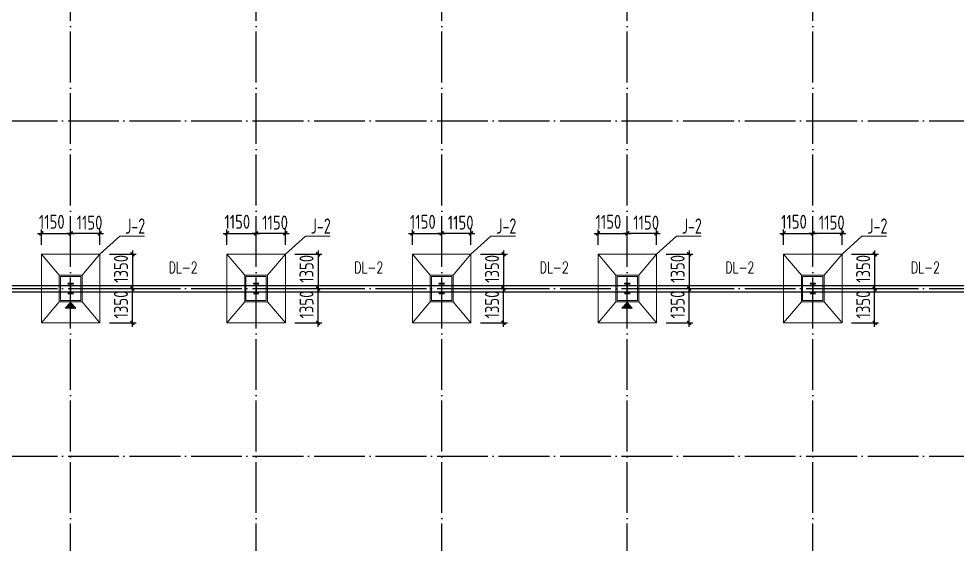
# Model space of a CAD drawing. Extents: x -89996 to 1006241, y -2176 to 440573.
# Drawn here: x 126403 to 163325, y 131234 to 151914 of the extents above; entities that cross this region are included whole.
import ezdxf

# ---------------------------------------------------------------- set-up
doc = ezdxf.new("R2010")
doc.units = 0
doc.header["$LTSCALE"] = 1000
doc.header["$MEASUREMENT"] = 0
doc.linetypes.add('DOTE', pattern=[2.42, 2, -0.2, 0.02, -0.2])
for name, color, linetype, lineweight in [('BASE_SING', 7, 'Continuous', 0), ('BASE_SING_DIM', 3, 'Continuous', 0), ('BASE_SING_NUM', 7, 'Continuous', 0)]:
    doc.layers.add(name, color=color, linetype=linetype, lineweight=lineweight)
for name, color, linetype in [('DOTE', 1, 'DOTE'), ('GZ', 50, 'Continuous'), ('WALL', 9, 'Continuous'), ('图层7', 7, 'Continuous'), ('承台', 2, 'Continuous'), ('文字', 7, 'Continuous')]:
    doc.layers.add(name, color=color, linetype=linetype)
doc.styles.add('_TCH_DIM_T3', font='SIMPLEX', dxfattribs={"width": 0.705882, "bigfont": 'GBCBIG'})
doc.styles.add('TSSD_Dimension', font='Tssdeng.shx', dxfattribs={"width": 0.8, "bigfont": 'hztxt.shx'})
doc.dimstyles.new('TSSD_150_150', dxfattribs={"dimtxt": 550, "dimasz": 150, "dimexe": 150, "dimexo": 375, "dimgap": 150, "dimtad": 1, "dimdec": 0, "dimzin": 0, "dimdsep": 46, "dimtxsty": 'TSSD_Dimension', "dimblk": 'ARCHTICK', "dimcen": 0, "dimdle": 150, "dimclrd": 256, "dimclre": 256, "dimclrt": 7, "dimadec": 0, "dimazin": 0, "dimtfac": 1, "dimtdec": 0, "dimtix": 1, "dimtmove": 2, "dimatfit": 3, "dimfxl": 0, "dimtolj": 1, "dimtzin": 0, "dimarcsym": 0})

# ---------------------------------------------------------------- blocks, each defined once
blk = doc.blocks.new('A$C3A647AB8')
at = {"layer": 'DOTE'}
for p, q in [((24540, -26.8), (24540, 41826.8)), ((31840, -26.8), (31840, 41826.8)), ((39140, -26.8), (39140, 41826.8)), ((46440, -26.8), (46440, 41826.8)), ((53740, -26.8), (53740, 41826.8)), ((240, 27500), (91240, 27500)), ((240, 20900), (91240, 20900)), ((240, 14300), (91240, 14300))]:
    blk.add_line(p, q, dxfattribs=at)
at = {"layer": 'GZ'}
for points in [[(24650, 21100.3), (24430, 21100.3), (24430, 21090.3), (24533.1, 21090.3), (24537, 21085.3), (24537, 20714.9), (24533.1, 20710.3), (24430, 20710.3), (24430, 20700.3), (24650, 20700.3), (24650, 20710.3), (24547, 20710.3), (24543, 20714.7), (24543, 21085.3), (24547, 21090.3), (24650, 21090.3), (24650, 21100.3)], [(31950, 21100.3), (31730, 21100.3), (31730, 21090.3), (31833.1, 21090.3), (31837, 21085.3), (31837, 20714.9), (31833.1, 20710.3), (31730, 20710.3), (31730, 20700.3), (31950, 20700.3), (31950, 20710.3), (31847, 20710.3), (31843, 20714.7), (31843, 21085.3), (31847, 21090.3), (31950, 21090.3), (31950, 21100.3)], [(39250, 21100.3), (39030, 21100.3), (39030, 21090.3), (39133.1, 21090.3), (39137, 21085.3), (39137, 20714.9), (39133.1, 20710.3), (39030, 20710.3), (39030, 20700.3), (39250, 20700.3), (39250, 20710.3), (39147, 20710.3), (39143, 20714.7), (39143, 21085.3), (39147, 21090.3), (39250, 21090.3), (39250, 21100.3)], [(46550, 21100.3), (46330, 21100.3), (46330, 21090.3), (46433.1, 21090.3), (46437, 21085.3), (46437, 20714.9), (46433.1, 20710.3), (46330, 20710.3), (46330, 20700.3), (46550, 20700.3), (46550, 20710.3), (46447, 20710.3), (46443, 20714.7), (46443, 21085.3), (46447, 21090.3), (46550, 21090.3), (46550, 21100.3)], [(53850, 21100.3), (53630, 21100.3), (53630, 21090.3), (53733.1, 21090.3), (53737, 21085.3), (53737, 20714.9), (53733.1, 20710.3), (53630, 20710.3), (53630, 20700.3), (53850, 20700.3), (53850, 20710.3), (53747, 20710.3), (53743, 20714.7), (53743, 21085.3), (53747, 21090.3), (53850, 21090.3), (53850, 21100.3)]]:
    blk.add_lwpolyline(points, close=True, dxfattribs=at)
blk = doc.blocks.new('A$C76F062D1')
h = blk.add_hatch()
h.set_pattern_fill('ANSI31', color=1, scale=100, style=0)
h.set_pattern_definition([(45, (-710327.512, 495150.682), (-8.83883476, 8.83883476), [])])
h.paths.add_polyline_path([(0, 250), (231, 0), (462, 250)])
at = {"color": 7}
for p, q in [((0, 250), (462, 250)), ((231, 0), (0, 250)), ((231, 0), (462, 250))]:
    blk.add_line(p, q, dxfattribs=at)
blk = doc.blocks.new('_ArchTick')
at = {"color": 0, "linetype": 'ByBlock', "const_width": 0.4}
blk.add_lwpolyline([(-0.5, -0.5), (0.5, 0.5)], dxfattribs=at)
blk = doc.blocks.new('*D1909')
at = {"layer": 'BASE_SING_DIM', "lineweight": -2, "transparency": 16777216}
for p, q in [((127142, 143469), (128592, 143469)), ((127292, 143020), (127292, 143619)), ((128442, 143020), (128442, 143619))]:
    blk.add_line(p, q, dxfattribs=at)
at = {"layer": 'Defpoints', "color": 0, "transparency": 16777216}
for p in [(128442, 143469), (127292, 142645), (128442, 142645)]:
    blk.add_point(p, dxfattribs=at)
at = {"layer": 'BASE_SING_DIM', "lineweight": -2, "transparency": 16777216, "xscale": 150, "yscale": 150, "zscale": 150, "rotation": 180}
blk.add_blockref('_ArchTick', (127292, 143469), dxfattribs=at)
at = {"layer": 'BASE_SING_DIM', "lineweight": -2, "transparency": 16777216, "xscale": 150, "yscale": 150, "zscale": 150}
blk.add_blockref('_ArchTick', (128442, 143469), dxfattribs=at)
at = {"layer": 'BASE_SING_DIM', "color": 7, "transparency": 16777216, "insert": (127701, 143923), "char_height": 550, "attachment_point": 5, "style": 'TSSD_Dimension'}
blk.add_mtext('\\A1;1150', dxfattribs=at)
blk = doc.blocks.new('*D1910')
at = {"layer": 'BASE_SING_DIM', "lineweight": -2, "transparency": 16777216}
for p, q in [((128442, 143469), (128292, 143469)), ((128442, 143020), (128442, 143619)), ((129592, 143469), (128442, 143469)), ((129592, 143020), (129592, 143619)), ((129592, 143469), (129742, 143469))]:
    blk.add_line(p, q, dxfattribs=at)
at = {"layer": 'Defpoints', "color": 0, "transparency": 16777216}
for p in [(128442, 143469), (128442, 142645), (129592, 142645)]:
    blk.add_point(p, dxfattribs=at)
at = {"layer": 'BASE_SING_DIM', "lineweight": -2, "transparency": 16777216, "xscale": 150, "yscale": 150, "zscale": 150}
blk.add_blockref('_ArchTick', (128442, 143469), dxfattribs=at)
at = {"layer": 'BASE_SING_DIM', "lineweight": -2, "transparency": 16777216, "xscale": 150, "yscale": 150, "zscale": 150, "rotation": 180}
blk.add_blockref('_ArchTick', (129592, 143469), dxfattribs=at)
at = {"layer": 'BASE_SING_DIM', "color": 7, "transparency": 16777216, "insert": (129188, 143893), "char_height": 550, "attachment_point": 5, "style": 'TSSD_Dimension'}
blk.add_mtext('\\A1;1150', dxfattribs=at)
blk = doc.blocks.new('*D1911')
at = {"layer": 'BASE_SING_DIM', "lineweight": -2, "transparency": 16777216}
for p, q in [((129967, 142645), (131026, 142645)), ((130876, 142795), (130876, 141145)), ((129967, 141295), (131026, 141295))]:
    blk.add_line(p, q, dxfattribs=at)
at = {"layer": 'Defpoints', "color": 0, "transparency": 16777216}
for p in [(129592, 142645), (129592, 141295), (130876, 141295)]:
    blk.add_point(p, dxfattribs=at)
at = {"layer": 'BASE_SING_DIM', "lineweight": -2, "transparency": 16777216, "xscale": 150, "yscale": 150, "zscale": 150}
for p, rotation in [((130876, 142645), 90), ((130876, 141295), 270)]:
    blk.add_blockref('_ArchTick', p, dxfattribs=dict(at, rotation=rotation))
at = {"layer": 'BASE_SING_DIM', "color": 7, "transparency": 16777216, "insert": (130424, 142071), "char_height": 550, "attachment_point": 5, "rotation": 90, "style": 'TSSD_Dimension'}
blk.add_mtext('\\A1;1350', dxfattribs=at)
blk = doc.blocks.new('*D1912')
at = {"layer": 'BASE_SING_DIM', "lineweight": -2, "transparency": 16777216}
for p, q in [((130876, 139795), (130876, 141445)), ((129967, 141295), (131026, 141295)), ((129967, 139945), (131026, 139945))]:
    blk.add_line(p, q, dxfattribs=at)
at = {"layer": 'Defpoints', "color": 0, "transparency": 16777216}
for p in [(129592, 141295), (130876, 141295), (129592, 139945)]:
    blk.add_point(p, dxfattribs=at)
at = {"layer": 'BASE_SING_DIM', "lineweight": -2, "transparency": 16777216, "xscale": 150, "yscale": 150, "zscale": 150}
for p, rotation in [((130876, 141295), 90), ((130876, 139945), 270)]:
    blk.add_blockref('_ArchTick', p, dxfattribs=dict(at, rotation=rotation))
at = {"layer": 'BASE_SING_DIM', "color": 7, "transparency": 16777216, "insert": (130424, 140668), "char_height": 550, "attachment_point": 5, "rotation": 90, "style": 'TSSD_Dimension'}
blk.add_mtext('\\A1;1350', dxfattribs=at)
blk = doc.blocks.new('*D1921')
at = {"layer": 'BASE_SING_DIM', "lineweight": -2, "transparency": 16777216}
for p, q in [((134442, 143469), (135892, 143469)), ((134592, 143020), (134592, 143619)), ((135742, 143020), (135742, 143619))]:
    blk.add_line(p, q, dxfattribs=at)
at = {"layer": 'Defpoints', "color": 0, "transparency": 16777216}
for p in [(135742, 143469), (134592, 142645), (135742, 142645)]:
    blk.add_point(p, dxfattribs=at)
at = {"layer": 'BASE_SING_DIM', "lineweight": -2, "transparency": 16777216, "xscale": 150, "yscale": 150, "zscale": 150, "rotation": 180}
blk.add_blockref('_ArchTick', (134592, 143469), dxfattribs=at)
at = {"layer": 'BASE_SING_DIM', "lineweight": -2, "transparency": 16777216, "xscale": 150, "yscale": 150, "zscale": 150}
blk.add_blockref('_ArchTick', (135742, 143469), dxfattribs=at)
at = {"layer": 'BASE_SING_DIM', "color": 7, "transparency": 16777216, "insert": (135001, 143923), "char_height": 550, "attachment_point": 5, "style": 'TSSD_Dimension'}
blk.add_mtext('\\A1;1150', dxfattribs=at)
blk = doc.blocks.new('*D1922')
at = {"layer": 'BASE_SING_DIM', "lineweight": -2, "transparency": 16777216}
for p, q in [((135742, 143469), (135592, 143469)), ((135742, 143020), (135742, 143619)), ((136892, 143469), (135742, 143469)), ((136892, 143020), (136892, 143619)), ((136892, 143469), (137042, 143469))]:
    blk.add_line(p, q, dxfattribs=at)
at = {"layer": 'Defpoints', "color": 0, "transparency": 16777216}
for p in [(135742, 143469), (135742, 142645), (136892, 142645)]:
    blk.add_point(p, dxfattribs=at)
at = {"layer": 'BASE_SING_DIM', "lineweight": -2, "transparency": 16777216, "xscale": 150, "yscale": 150, "zscale": 150}
blk.add_blockref('_ArchTick', (135742, 143469), dxfattribs=at)
at = {"layer": 'BASE_SING_DIM', "lineweight": -2, "transparency": 16777216, "xscale": 150, "yscale": 150, "zscale": 150, "rotation": 180}
blk.add_blockref('_ArchTick', (136892, 143469), dxfattribs=at)
at = {"layer": 'BASE_SING_DIM', "color": 7, "transparency": 16777216, "insert": (136488, 143893), "char_height": 550, "attachment_point": 5, "style": 'TSSD_Dimension'}
blk.add_mtext('\\A1;1150', dxfattribs=at)
blk = doc.blocks.new('*D1923')
at = {"layer": 'BASE_SING_DIM', "lineweight": -2, "transparency": 16777216}
for p, q in [((137267, 142645), (138326, 142645)), ((138176, 142795), (138176, 141145)), ((137267, 141295), (138326, 141295))]:
    blk.add_line(p, q, dxfattribs=at)
at = {"layer": 'Defpoints', "color": 0, "transparency": 16777216}
for p in [(136892, 142645), (136892, 141295), (138176, 141295)]:
    blk.add_point(p, dxfattribs=at)
at = {"layer": 'BASE_SING_DIM', "lineweight": -2, "transparency": 16777216, "xscale": 150, "yscale": 150, "zscale": 150}
for p, rotation in [((138176, 142645), 90), ((138176, 141295), 270)]:
    blk.add_blockref('_ArchTick', p, dxfattribs=dict(at, rotation=rotation))
at = {"layer": 'BASE_SING_DIM', "color": 7, "transparency": 16777216, "insert": (137724, 142071), "char_height": 550, "attachment_point": 5, "rotation": 90, "style": 'TSSD_Dimension'}
blk.add_mtext('\\A1;1350', dxfattribs=at)
blk = doc.blocks.new('*D1924')
at = {"layer": 'BASE_SING_DIM', "lineweight": -2, "transparency": 16777216}
for p, q in [((138176, 139795), (138176, 141445)), ((137267, 141295), (138326, 141295)), ((137267, 139945), (138326, 139945))]:
    blk.add_line(p, q, dxfattribs=at)
at = {"layer": 'Defpoints', "color": 0, "transparency": 16777216}
for p in [(136892, 141295), (138176, 141295), (136892, 139945)]:
    blk.add_point(p, dxfattribs=at)
at = {"layer": 'BASE_SING_DIM', "lineweight": -2, "transparency": 16777216, "xscale": 150, "yscale": 150, "zscale": 150}
for p, rotation in [((138176, 141295), 90), ((138176, 139945), 270)]:
    blk.add_blockref('_ArchTick', p, dxfattribs=dict(at, rotation=rotation))
at = {"layer": 'BASE_SING_DIM', "color": 7, "transparency": 16777216, "insert": (137724, 140668), "char_height": 550, "attachment_point": 5, "rotation": 90, "style": 'TSSD_Dimension'}
blk.add_mtext('\\A1;1350', dxfattribs=at)
blk = doc.blocks.new('*D1933')
at = {"layer": 'BASE_SING_DIM', "lineweight": -2, "transparency": 16777216}
for p, q in [((141742, 143469), (143192, 143469)), ((141892, 143020), (141892, 143619)), ((143042, 143020), (143042, 143619))]:
    blk.add_line(p, q, dxfattribs=at)
at = {"layer": 'Defpoints', "color": 0, "transparency": 16777216}
for p in [(143042, 143469), (141892, 142645), (143042, 142645)]:
    blk.add_point(p, dxfattribs=at)
at = {"layer": 'BASE_SING_DIM', "lineweight": -2, "transparency": 16777216, "xscale": 150, "yscale": 150, "zscale": 150, "rotation": 180}
blk.add_blockref('_ArchTick', (141892, 143469), dxfattribs=at)
at = {"layer": 'BASE_SING_DIM', "lineweight": -2, "transparency": 16777216, "xscale": 150, "yscale": 150, "zscale": 150}
blk.add_blockref('_ArchTick', (143042, 143469), dxfattribs=at)
at = {"layer": 'BASE_SING_DIM', "color": 7, "transparency": 16777216, "insert": (142301, 143923), "char_height": 550, "attachment_point": 5, "style": 'TSSD_Dimension'}
blk.add_mtext('\\A1;1150', dxfattribs=at)
blk = doc.blocks.new('*D1934')
at = {"layer": 'BASE_SING_DIM', "lineweight": -2, "transparency": 16777216}
for p, q in [((143042, 143469), (142892, 143469)), ((143042, 143020), (143042, 143619)), ((144192, 143469), (143042, 143469)), ((144192, 143020), (144192, 143619)), ((144192, 143469), (144342, 143469))]:
    blk.add_line(p, q, dxfattribs=at)
at = {"layer": 'Defpoints', "color": 0, "transparency": 16777216}
for p in [(143042, 143469), (143042, 142645), (144192, 142645)]:
    blk.add_point(p, dxfattribs=at)
at = {"layer": 'BASE_SING_DIM', "lineweight": -2, "transparency": 16777216, "xscale": 150, "yscale": 150, "zscale": 150}
blk.add_blockref('_ArchTick', (143042, 143469), dxfattribs=at)
at = {"layer": 'BASE_SING_DIM', "lineweight": -2, "transparency": 16777216, "xscale": 150, "yscale": 150, "zscale": 150, "rotation": 180}
blk.add_blockref('_ArchTick', (144192, 143469), dxfattribs=at)
at = {"layer": 'BASE_SING_DIM', "color": 7, "transparency": 16777216, "insert": (143788, 143893), "char_height": 550, "attachment_point": 5, "style": 'TSSD_Dimension'}
blk.add_mtext('\\A1;1150', dxfattribs=at)
blk = doc.blocks.new('*D1935')
at = {"layer": 'BASE_SING_DIM', "lineweight": -2, "transparency": 16777216}
for p, q in [((144567, 142645), (145626, 142645)), ((145476, 142795), (145476, 141145)), ((144567, 141295), (145626, 141295))]:
    blk.add_line(p, q, dxfattribs=at)
at = {"layer": 'Defpoints', "color": 0, "transparency": 16777216}
for p in [(144192, 142645), (144192, 141295), (145476, 141295)]:
    blk.add_point(p, dxfattribs=at)
at = {"layer": 'BASE_SING_DIM', "lineweight": -2, "transparency": 16777216, "xscale": 150, "yscale": 150, "zscale": 150}
for p, rotation in [((145476, 142645), 90), ((145476, 141295), 270)]:
    blk.add_blockref('_ArchTick', p, dxfattribs=dict(at, rotation=rotation))
at = {"layer": 'BASE_SING_DIM', "color": 7, "transparency": 16777216, "insert": (145024, 142071), "char_height": 550, "attachment_point": 5, "rotation": 90, "style": 'TSSD_Dimension'}
blk.add_mtext('\\A1;1350', dxfattribs=at)
blk = doc.blocks.new('*D1936')
at = {"layer": 'BASE_SING_DIM', "lineweight": -2, "transparency": 16777216}
for p, q in [((145476, 139795), (145476, 141445)), ((144567, 141295), (145626, 141295)), ((144567, 139945), (145626, 139945))]:
    blk.add_line(p, q, dxfattribs=at)
at = {"layer": 'Defpoints', "color": 0, "transparency": 16777216}
for p in [(144192, 141295), (145476, 141295), (144192, 139945)]:
    blk.add_point(p, dxfattribs=at)
at = {"layer": 'BASE_SING_DIM', "lineweight": -2, "transparency": 16777216, "xscale": 150, "yscale": 150, "zscale": 150}
for p, rotation in [((145476, 141295), 90), ((145476, 139945), 270)]:
    blk.add_blockref('_ArchTick', p, dxfattribs=dict(at, rotation=rotation))
at = {"layer": 'BASE_SING_DIM', "color": 7, "transparency": 16777216, "insert": (145024, 140668), "char_height": 550, "attachment_point": 5, "rotation": 90, "style": 'TSSD_Dimension'}
blk.add_mtext('\\A1;1350', dxfattribs=at)
blk = doc.blocks.new('*D1945')
at = {"layer": 'BASE_SING_DIM', "lineweight": -2, "transparency": 16777216}
for p, q in [((149042, 143469), (150492, 143469)), ((149192, 143020), (149192, 143619)), ((150342, 143020), (150342, 143619))]:
    blk.add_line(p, q, dxfattribs=at)
at = {"layer": 'Defpoints', "color": 0, "transparency": 16777216}
for p in [(150342, 143469), (149192, 142645), (150342, 142645)]:
    blk.add_point(p, dxfattribs=at)
at = {"layer": 'BASE_SING_DIM', "lineweight": -2, "transparency": 16777216, "xscale": 150, "yscale": 150, "zscale": 150, "rotation": 180}
blk.add_blockref('_ArchTick', (149192, 143469), dxfattribs=at)
at = {"layer": 'BASE_SING_DIM', "lineweight": -2, "transparency": 16777216, "xscale": 150, "yscale": 150, "zscale": 150}
blk.add_blockref('_ArchTick', (150342, 143469), dxfattribs=at)
at = {"layer": 'BASE_SING_DIM', "color": 7, "transparency": 16777216, "insert": (149601, 143923), "char_height": 550, "attachment_point": 5, "style": 'TSSD_Dimension'}
blk.add_mtext('\\A1;1150', dxfattribs=at)
blk = doc.blocks.new('*D1946')
at = {"layer": 'BASE_SING_DIM', "lineweight": -2, "transparency": 16777216}
for p, q in [((150342, 143469), (150192, 143469)), ((150342, 143020), (150342, 143619)), ((151492, 143469), (150342, 143469)), ((151492, 143020), (151492, 143619)), ((151492, 143469), (151642, 143469))]:
    blk.add_line(p, q, dxfattribs=at)
at = {"layer": 'Defpoints', "color": 0, "transparency": 16777216}
for p in [(150342, 143469), (150342, 142645), (151492, 142645)]:
    blk.add_point(p, dxfattribs=at)
at = {"layer": 'BASE_SING_DIM', "lineweight": -2, "transparency": 16777216, "xscale": 150, "yscale": 150, "zscale": 150}
blk.add_blockref('_ArchTick', (150342, 143469), dxfattribs=at)
at = {"layer": 'BASE_SING_DIM', "lineweight": -2, "transparency": 16777216, "xscale": 150, "yscale": 150, "zscale": 150, "rotation": 180}
blk.add_blockref('_ArchTick', (151492, 143469), dxfattribs=at)
at = {"layer": 'BASE_SING_DIM', "color": 7, "transparency": 16777216, "insert": (151088, 143893), "char_height": 550, "attachment_point": 5, "style": 'TSSD_Dimension'}
blk.add_mtext('\\A1;1150', dxfattribs=at)
blk = doc.blocks.new('*D1947')
at = {"layer": 'BASE_SING_DIM', "lineweight": -2, "transparency": 16777216}
for p, q in [((151867, 142645), (152926, 142645)), ((152776, 142795), (152776, 141145)), ((151867, 141295), (152926, 141295))]:
    blk.add_line(p, q, dxfattribs=at)
at = {"layer": 'Defpoints', "color": 0, "transparency": 16777216}
for p in [(151492, 142645), (151492, 141295), (152776, 141295)]:
    blk.add_point(p, dxfattribs=at)
at = {"layer": 'BASE_SING_DIM', "lineweight": -2, "transparency": 16777216, "xscale": 150, "yscale": 150, "zscale": 150}
for p, rotation in [((152776, 142645), 90), ((152776, 141295), 270)]:
    blk.add_blockref('_ArchTick', p, dxfattribs=dict(at, rotation=rotation))
at = {"layer": 'BASE_SING_DIM', "color": 7, "transparency": 16777216, "insert": (152324, 142071), "char_height": 550, "attachment_point": 5, "rotation": 90, "style": 'TSSD_Dimension'}
blk.add_mtext('\\A1;1350', dxfattribs=at)
blk = doc.blocks.new('*D1948')
at = {"layer": 'BASE_SING_DIM', "lineweight": -2, "transparency": 16777216}
for p, q in [((152776, 139795), (152776, 141445)), ((151867, 141295), (152926, 141295)), ((151867, 139945), (152926, 139945))]:
    blk.add_line(p, q, dxfattribs=at)
at = {"layer": 'Defpoints', "color": 0, "transparency": 16777216}
for p in [(151492, 141295), (152776, 141295), (151492, 139945)]:
    blk.add_point(p, dxfattribs=at)
at = {"layer": 'BASE_SING_DIM', "lineweight": -2, "transparency": 16777216, "xscale": 150, "yscale": 150, "zscale": 150}
for p, rotation in [((152776, 141295), 90), ((152776, 139945), 270)]:
    blk.add_blockref('_ArchTick', p, dxfattribs=dict(at, rotation=rotation))
at = {"layer": 'BASE_SING_DIM', "color": 7, "transparency": 16777216, "insert": (152324, 140668), "char_height": 550, "attachment_point": 5, "rotation": 90, "style": 'TSSD_Dimension'}
blk.add_mtext('\\A1;1350', dxfattribs=at)
blk = doc.blocks.new('*D1957')
at = {"layer": 'BASE_SING_DIM', "lineweight": -2, "transparency": 16777216}
for p, q in [((156342, 143469), (157792, 143469)), ((156492, 143020), (156492, 143619)), ((157642, 143020), (157642, 143619))]:
    blk.add_line(p, q, dxfattribs=at)
at = {"layer": 'Defpoints', "color": 0, "transparency": 16777216}
for p in [(157642, 143469), (156492, 142645), (157642, 142645)]:
    blk.add_point(p, dxfattribs=at)
at = {"layer": 'BASE_SING_DIM', "lineweight": -2, "transparency": 16777216, "xscale": 150, "yscale": 150, "zscale": 150, "rotation": 180}
blk.add_blockref('_ArchTick', (156492, 143469), dxfattribs=at)
at = {"layer": 'BASE_SING_DIM', "lineweight": -2, "transparency": 16777216, "xscale": 150, "yscale": 150, "zscale": 150}
blk.add_blockref('_ArchTick', (157642, 143469), dxfattribs=at)
at = {"layer": 'BASE_SING_DIM', "color": 7, "transparency": 16777216, "insert": (156901, 143923), "char_height": 550, "attachment_point": 5, "style": 'TSSD_Dimension'}
blk.add_mtext('\\A1;1150', dxfattribs=at)
blk = doc.blocks.new('*D1958')
at = {"layer": 'BASE_SING_DIM', "lineweight": -2, "transparency": 16777216}
for p, q in [((157642, 143469), (157492, 143469)), ((157642, 143020), (157642, 143619)), ((158792, 143469), (157642, 143469)), ((158792, 143020), (158792, 143619)), ((158792, 143469), (158942, 143469))]:
    blk.add_line(p, q, dxfattribs=at)
at = {"layer": 'Defpoints', "color": 0, "transparency": 16777216}
for p in [(157642, 143469), (157642, 142645), (158792, 142645)]:
    blk.add_point(p, dxfattribs=at)
at = {"layer": 'BASE_SING_DIM', "lineweight": -2, "transparency": 16777216, "xscale": 150, "yscale": 150, "zscale": 150}
blk.add_blockref('_ArchTick', (157642, 143469), dxfattribs=at)
at = {"layer": 'BASE_SING_DIM', "lineweight": -2, "transparency": 16777216, "xscale": 150, "yscale": 150, "zscale": 150, "rotation": 180}
blk.add_blockref('_ArchTick', (158792, 143469), dxfattribs=at)
at = {"layer": 'BASE_SING_DIM', "color": 7, "transparency": 16777216, "insert": (158388, 143893), "char_height": 550, "attachment_point": 5, "style": 'TSSD_Dimension'}
blk.add_mtext('\\A1;1150', dxfattribs=at)
blk = doc.blocks.new('*D1959')
at = {"layer": 'BASE_SING_DIM', "lineweight": -2, "transparency": 16777216}
for p, q in [((159167, 142645), (160226, 142645)), ((160076, 142795), (160076, 141145)), ((159167, 141295), (160226, 141295))]:
    blk.add_line(p, q, dxfattribs=at)
at = {"layer": 'Defpoints', "color": 0, "transparency": 16777216}
for p in [(158792, 142645), (158792, 141295), (160076, 141295)]:
    blk.add_point(p, dxfattribs=at)
at = {"layer": 'BASE_SING_DIM', "lineweight": -2, "transparency": 16777216, "xscale": 150, "yscale": 150, "zscale": 150}
for p, rotation in [((160076, 142645), 90), ((160076, 141295), 270)]:
    blk.add_blockref('_ArchTick', p, dxfattribs=dict(at, rotation=rotation))
at = {"layer": 'BASE_SING_DIM', "color": 7, "transparency": 16777216, "insert": (159624, 142071), "char_height": 550, "attachment_point": 5, "rotation": 90, "style": 'TSSD_Dimension'}
blk.add_mtext('\\A1;1350', dxfattribs=at)
blk = doc.blocks.new('*D1960')
at = {"layer": 'BASE_SING_DIM', "lineweight": -2, "transparency": 16777216}
for p, q in [((160076, 139795), (160076, 141445)), ((159167, 141295), (160226, 141295)), ((159167, 139945), (160226, 139945))]:
    blk.add_line(p, q, dxfattribs=at)
at = {"layer": 'Defpoints', "color": 0, "transparency": 16777216}
for p in [(158792, 141295), (160076, 141295), (158792, 139945)]:
    blk.add_point(p, dxfattribs=at)
at = {"layer": 'BASE_SING_DIM', "lineweight": -2, "transparency": 16777216, "xscale": 150, "yscale": 150, "zscale": 150}
for p, rotation in [((160076, 141295), 90), ((160076, 139945), 270)]:
    blk.add_blockref('_ArchTick', p, dxfattribs=dict(at, rotation=rotation))
at = {"layer": 'BASE_SING_DIM', "color": 7, "transparency": 16777216, "insert": (159624, 140668), "char_height": 550, "attachment_point": 5, "rotation": 90, "style": 'TSSD_Dimension'}
blk.add_mtext('\\A1;1350', dxfattribs=at)

msp = doc.modelspace()

# ---------------------------------------------------------------- linework, layer by layer
at = {"layer": 'BASE_SING'}
for p, q in [((127992.37, 141819.8), (127292.37, 142644.92)), ((128892.37, 141819.8), (129592.37, 142644.92)), ((135292.37, 141819.8), (134592.37, 142644.92)), ((136192.37, 141819.8), (136892.37, 142644.92)), ((142592.37, 141819.8), (141892.37, 142644.92)), ((143492.37, 141819.8), (144192.37, 142644.92)), ((149892.37, 141819.8), (149192.37, 142644.92)), ((150792.37, 141819.8), (151492.37, 142644.92)), ((157192.37, 141819.8), (156492.37, 142644.92)), ((158092.37, 141819.8), (158792.37, 142644.92)), ((127992.37, 140770.05), (127292.37, 139944.92)), ((128892.37, 140770.05), (129592.37, 139944.92)), ((135292.37, 140770.05), (134592.37, 139944.92)), ((136192.37, 140770.05), (136892.37, 139944.92)), ((142592.37, 140770.05), (141892.37, 139944.92)), ((143492.37, 140770.05), (144192.37, 139944.92)), ((149892.37, 140770.05), (149192.37, 139944.92)), ((150792.37, 140770.05), (151492.37, 139944.92)), ((157192.37, 140770.05), (156492.37, 139944.92)), ((158092.37, 140770.05), (158792.37, 139944.92))]:
    msp.add_line(p, q, dxfattribs=at)
for points in [[(127292.37, 139944.92), (127292.37, 142644.92), (129592.37, 142644.92), (129592.37, 139944.92)], [(134592.37, 139944.92), (134592.37, 142644.92), (136892.37, 142644.92), (136892.37, 139944.92)], [(141892.37, 139944.92), (141892.37, 142644.92), (144192.37, 142644.92), (144192.37, 139944.92)], [(149192.37, 139944.92), (149192.37, 142644.92), (151492.37, 142644.92), (151492.37, 139944.92)], [(156492.37, 139944.92), (156492.37, 142644.92), (158792.37, 142644.92), (158792.37, 139944.92)], [(128892.37, 140770.05), (127992.37, 140770.05), (127992.37, 141819.8), (128892.37, 141819.8)], [(136192.37, 140770.05), (135292.37, 140770.05), (135292.37, 141819.8), (136192.37, 141819.8)], [(143492.37, 140770.05), (142592.37, 140770.05), (142592.37, 141819.8), (143492.37, 141819.8)], [(150792.37, 140770.05), (149892.37, 140770.05), (149892.37, 141819.8), (150792.37, 141819.8)], [(158092.37, 140770.05), (157192.37, 140770.05), (157192.37, 141819.8), (158092.37, 141819.8)], [(128842.37, 140820.05), (128042.37, 140820.05), (128042.37, 141769.8), (128842.37, 141769.8)], [(136142.37, 140820.05), (135342.37, 140820.05), (135342.37, 141769.8), (136142.37, 141769.8)], [(143442.37, 140820.05), (142642.37, 140820.05), (142642.37, 141769.8), (143442.37, 141769.8)], [(150742.37, 140820.05), (149942.37, 140820.05), (149942.37, 141769.8), (150742.37, 141769.8)], [(158042.37, 140820.05), (157242.37, 140820.05), (157242.37, 141769.8), (158042.37, 141769.8)]]:
    msp.add_lwpolyline(points, close=True, dxfattribs=at)
at = {"layer": 'BASE_SING_NUM'}
for p, q in [((129592.37, 142644.92), (130377.77, 143362.9)), ((130377.77, 143362.9), (131348.31, 143362.9)), ((136892.37, 142644.92), (137677.77, 143362.9)), ((137677.77, 143362.9), (138648.31, 143362.9)), ((144192.37, 142644.92), (144977.77, 143362.9)), ((144977.77, 143362.9), (145948.31, 143362.9)), ((151492.37, 142644.92), (152277.77, 143362.9)), ((152277.77, 143362.9), (153248.31, 143362.9)), ((158792.37, 142644.92), (159577.77, 143362.9)), ((159577.77, 143362.9), (160548.31, 143362.9))]:
    msp.add_line(p, q, dxfattribs=at)
at = {"layer": 'WALL'}
for p, q in [((105412.37, 141419.92), (193872.37, 141419.92)), ((105412.37, 141169.92), (193872.37, 141169.92))]:
    msp.add_line(p, q, dxfattribs=at)

# ---------------------------------------------------------------- block references
msp.add_blockref('A$C3A647AB8', (103902.38, 120394.92), dxfattribs=at)
at = {"layer": '文字', "xscale": 0.8961615994339805, "yscale": 0.8961615994339805, "zscale": 0.8961615994339805, "rotation": 180}
for p in [(128642.29, 140743.53), (150542.29, 140743.53)]:
    msp.add_blockref('A$C76F062D1', p, dxfattribs=at)

# ---------------------------------------------------------------- texts
at = {"layer": '图层7', "style": 'TSSD_Dimension', "width": 0.7}
for p in [(130589.47, 143456.13), (137889.47, 143456.13), (145189.47, 143456.13), (152489.47, 143456.13), (159789.47, 143456.13)]:
    msp.add_text('J-2', height=600, dxfattribs=at).set_placement(p)
at = {"layer": '承台', "color": 7, "style": '_TCH_DIM_T3', "width": 0.705882}
for p in [(132300.15, 141901.41), (139600.15, 141901.41), (146900.15, 141901.41), (154200.15, 141901.41), (161500.15, 141901.41)]:
    msp.add_text('DL-2', height=450, dxfattribs=at).set_placement(p)

# ---------------------------------------------------------------- dimensions: what is measured, and where the dimension line sits
at = {"layer": 'BASE_SING_DIM'}
for base, p1, p2, picture, middle in [((128442.37, 143468.69), (127292.37, 142644.92), (128442.37, 142644.92), '*D1909', (127701.08, 143922.54)), ((135742.37, 143468.69), (134592.37, 142644.92), (135742.37, 142644.92), '*D1921', (135001.08, 143922.54)), ((143042.37, 143468.69), (141892.37, 142644.92), (143042.37, 142644.92), '*D1933', (142301.08, 143922.54)), ((150342.37, 143468.69), (149192.37, 142644.92), (150342.37, 142644.92), '*D1945', (149601.08, 143922.54)), ((157642.37, 143468.69), (156492.37, 142644.92), (157642.37, 142644.92), '*D1957', (156901.08, 143922.54))]:
    dim = msp.add_linear_dim(base=base, p1=p1, p2=p2, dimstyle='TSSD_150_150', dxfattribs=at)
    dim.commit()
    dim.dimension.update_dxf_attribs({"geometry": picture, "text_midpoint": middle, "dimtype": 128})
for base, p1, p2, angle, picture, middle in [((128442.37, 143468.69), (129592.37, 142644.92), (128442.37, 142644.92), 180, '*D1910', (129187.91, 143893.21)), ((135742.37, 143468.69), (136892.37, 142644.92), (135742.37, 142644.92), 180, '*D1922', (136487.91, 143893.21)), ((143042.37, 143468.69), (144192.37, 142644.92), (143042.37, 142644.92), 180, '*D1934', (143787.91, 143893.21)), ((150342.37, 143468.69), (151492.37, 142644.92), (150342.37, 142644.92), 180, '*D1946', (151087.91, 143893.21)), ((157642.37, 143468.69), (158792.37, 142644.92), (157642.37, 142644.92), 180, '*D1958', (158387.91, 143893.21)), ((130876.48, 141294.92), (129592.37, 142644.92), (129592.37, 141294.92), 270, '*D1911', (130423.83, 142070.66)), ((138176.48, 141294.92), (136892.37, 142644.92), (136892.37, 141294.92), 270, '*D1923', (137723.83, 142070.66)), ((145476.48, 141294.92), (144192.37, 142644.92), (144192.37, 141294.92), 270, '*D1935', (145023.83, 142070.66)), ((152776.48, 141294.92), (151492.37, 142644.92), (151492.37, 141294.92), 270, '*D1947', (152323.83, 142070.66)), ((160076.48, 141294.92), (158792.37, 142644.92), (158792.37, 141294.92), 270, '*D1959', (159623.83, 142070.66)), ((130876.48, 141294.92), (129592.37, 139944.92), (129592.37, 141294.92), 90, '*D1912', (130423.83, 140667.59)), ((138176.48, 141294.92), (136892.37, 139944.92), (136892.37, 141294.92), 90, '*D1924', (137723.83, 140667.59)), ((145476.48, 141294.92), (144192.37, 139944.92), (144192.37, 141294.92), 90, '*D1936', (145023.83, 140667.59)), ((152776.48, 141294.92), (151492.37, 139944.92), (151492.37, 141294.92), 90, '*D1948', (152323.83, 140667.59)), ((160076.48, 141294.92), (158792.37, 139944.92), (158792.37, 141294.92), 90, '*D1960', (159623.83, 140667.59))]:
    dim = msp.add_linear_dim(base=base, p1=p1, p2=p2, angle=angle, dimstyle='TSSD_150_150', dxfattribs=at)
    dim.commit()
    dim.dimension.update_dxf_attribs({"geometry": picture, "text_midpoint": middle, "dimtype": 128})

doc.saveas('drawing.dxf')
